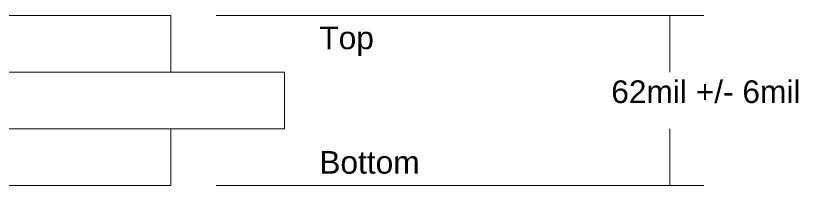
# Model space of a CAD drawing. Header units: millimetres. Extents: x 0 to 279, y 0 to 216.
# Drawn here: x 66.3 to 135.3, y 115.1 to 130.1 of the extents above; entities that cross this region are included whole.
import ezdxf

# ---------------------------------------------------------------- set-up
doc = ezdxf.new("R2010")
doc.units = ezdxf.units.MM
doc.layers.get('0').update_dxf_attribs({"lineweight": 0})
doc.styles.add('textstyle0', font='')
doc.styles.add('textstyle2', font='')
doc.styles.add('textstyle3', font='')
doc.styles.get('textstyle0').set_extended_font_data('Arial')
doc.styles.get('textstyle2').set_extended_font_data('Arial')
doc.styles.get('textstyle3').set_extended_font_data('Arial')

# ---------------------------------------------------------------- blocks, each defined once
blk = doc.blocks.new('construction')
for p, q in [((0, 15), (40, 15)), ((40, 15), (40, 10)), ((44, 15), (87, 15)), ((84, 15), (84, 10)), ((-10, 10), (50, 10)), ((40, 10), (0, 10)), ((50, 10), (50, 5)), ((50, 5), (-10, 5)), ((0, 5), (40, 5)), ((40, 5), (40, 0)), ((84, 0), (84, 5)), ((40, 0), (0, 0)), ((44, 0), (87, 0))]:
    blk.add_line(p, q)
at = {"char_height": 1, "attachment_point": 1}
for s, insert, style in [('\\H2;Top', (53.086, 14.035), 'textstyle3'), ('\\H2;62mil +/- 6mil', (78.838, 9.278), 'textstyle2'), ('\\H2;Bottom', (53.086, 3.035), 'textstyle0')]:
    blk.add_mtext(s, dxfattribs=dict(at, insert=insert, style=style))

msp = doc.modelspace()

# ---------------------------------------------------------------- block references
at = {"color": 18}
msp.add_blockref('construction', (40, 115.07), dxfattribs=at)

doc.saveas('drawing.dxf')
